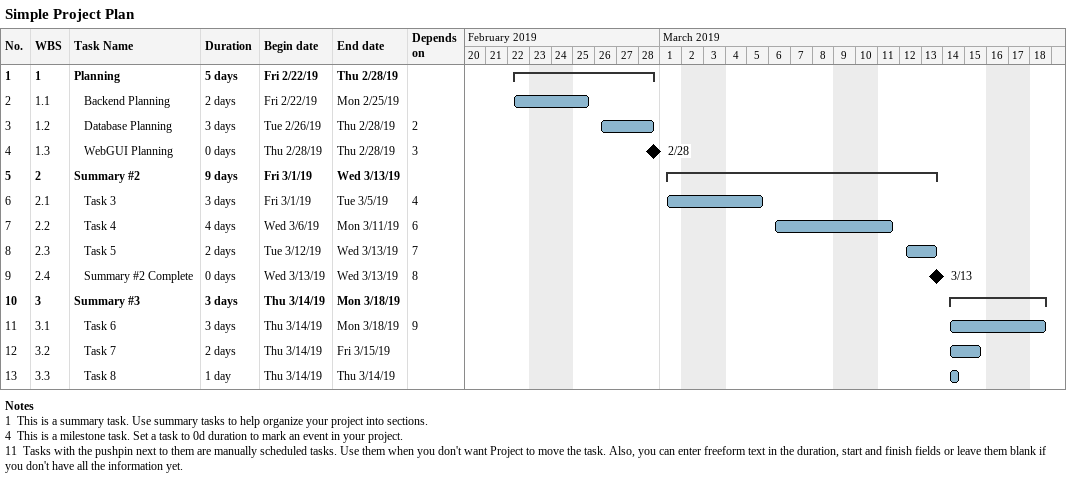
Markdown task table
Simple Project Plan

| ID | WBS | Task | Duration | Start | Finish | Predecessors |
|---|---|---|---|---|---|---|
| 1 | 1 | **Planning** | 5d | 2019-02-22 | 2019-02-28 |  |
| 2 | 1.1 | Backend Planning | 2d | 2019-02-22 | 2019-02-25 |  |
| 3 | 1.2 | Database Planning | 3d | 2019-02-26 | 2019-02-28 | 2 |
| 4 | 1.3 | WebGUI Planning | 0d | 2019-02-28 | 2019-02-28 | 3 |
| 5 | 2 | **Summary #2** | 9d | 2019-03-01 | 2019-03-13 |  |
| 6 | 2.1 | Task 3 | 3d | 2019-03-01 | 2019-03-05 | 4 |
| 7 | 2.2 | Task 4 | 4d | 2019-03-06 | 2019-03-11 | 6 |
| 8 | 2.3 | Task 5 | 2d | 2019-03-12 | 2019-03-13 | 7 |
| 9 | 2.4 | Summary #2 Complete | 0d | 2019-03-13 | 2019-03-13 | 8 |
| 10 | 3 | **Summary #3** | 3d | 2019-03-14 | 2019-03-18 |  |
| 11 | 3.1 | Task 6 | 3d | 2019-03-14 | 2019-03-18 | 9 |
| 12 | 3.2 | Task 7 | 2d | 2019-03-14 | 2019-03-15 |  |
| 13 | 3.3 | Task 8 | 1d | 2019-03-14 | 2019-03-14 |  |

Notes
- 1: This is a summary task. Use summary tasks to help organize your project into sections.
- 4: This is a milestone task. Set a task to 0d duration to mark an event in your project.
- 11: Tasks with the pushpin next to them are manually scheduled tasks. Use them when you don't want Project to move the task. Also, you can enter freeform text in the duration, start and finish fields or leave them blank if you don't have all the information yet.
